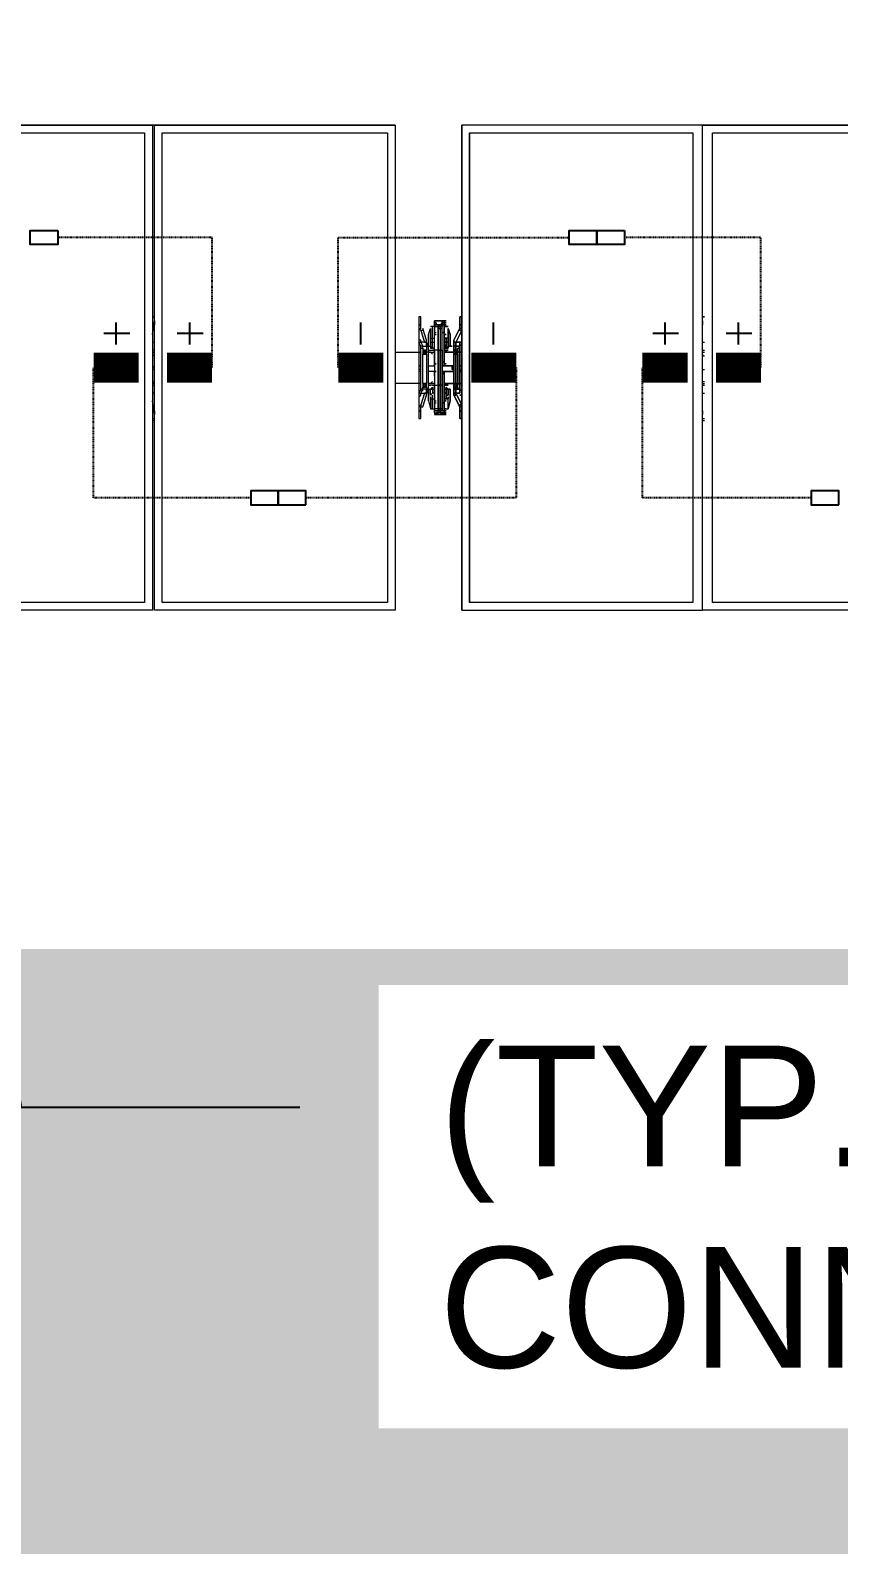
# Model space of a CAD drawing. Header units: feet. Extents: x -327 to 55127, y -297 to 4121.
# Drawn here: x 6917.7 to 7051.4, y 1212.3 to 1463 of the extents above; entities that cross this region are included whole.
import ezdxf
from ezdxf import colors
from ezdxf.entities.mleader import LeaderData, LeaderLine
from ezdxf.enums import TextEntityAlignment as Align
from ezdxf.math import Vec2, Vec3

# ---------------------------------------------------------------- set-up
doc = ezdxf.new("R2018")
doc.units = ezdxf.units.FT
doc.header["$MEASUREMENT"] = 0
doc.linetypes.add('HIDDEN', pattern=[0.375, 0.25, -0.125])
for name, color, linetype in [('E-HARN-COMP', 8, 'Continuous'), ('E-TRNK-CABL-NEG', 6, 'HIDDEN'), ('E-TRUNK-CABLE-POS', 6, 'HIDDEN'), ('G-ANNO-TEXT', 1, 'Continuous'), ('Polarity-Text', 7, 'Continuous')]:
    doc.layers.add(name, color=color, linetype=linetype)
doc.styles.add('NEI-A', font='arial.ttf')
doc.styles.get("Standard").update_dxf_attribs({"font": 'arial.ttf'})

# ---------------------------------------------------------------- blocks, each defined once
blk = doc.blocks.new('DETAIL_TITLE')
at = {"style": 'NEI-A', "flags": 8}
blk.add_attdef('#', text='', height=0.2, dxfattribs=at).set_placement((0.5922, -0.5109), align=Align.MIDDLE_CENTER)
at = {"lineweight": 30, "flags": 104}
blk.add_attdef('DETAIL_TITLE', text='', height=0.2, dxfattribs=at).set_placement((0.9099, -0.5251), align=Align.BOTTOM_LEFT)
at = {"style": 'NEI-A'}
for tag, p in [('SCALE:', (0.9386, -0.7379)), ('1"_=_', (1.5474, -0.7379))]:
    blk.add_attdef(tag, text='', height=0.1, dxfattribs=at).set_placement(p, align=Align.BOTTOM_LEFT)
blk = doc.blocks.new('A$C47dfd34d')
at = {"lineweight": 5}
for points in [[(13.6994, 0.4133), (11.8445, 0.4133)], [(13.4928, 0.4133), (13.4928, 0)], [(15.6094, 0.4133), (13.7561, 0.4133)], [(13.4861, 0.4067), (13.4861, 0.0067)], [(13.4928, 0.235), (13.4945, 0.2467), (13.4945, 0.2433)], [(13.7228, 0.2233), (13.7228, 0.225), (13.7211, 0.225), (13.7194, 0.2283), (13.7211, 0.2283), (13.7228, 0.225), (13.7261, 0.225), (13.7261, 0.2283), (13.7244, 0.2283), (13.7261, 0.2283), (13.7261, 0.23), (13.7228, 0.24), (13.7228, 0.2383), (13.7211, 0.2383), (13.7194, 0.24), (13.7211, 0.24), (13.7211, 0.2433), (13.7211, 0.25), (13.7194, 0.25), (13.7194, 0.1633), (13.7211, 0.1633), (13.7211, 0.17), (13.7211, 0.1733), (13.7194, 0.1733), (13.7211, 0.175), (13.7211, 0.1733), (13.7228, 0.1733), (13.7261, 0.1833), (13.7261, 0.185), (13.7244, 0.185), (13.7261, 0.185), (13.7261, 0.1883), (13.7228, 0.1883), (13.7211, 0.1883), (13.7211, 0.2233), (13.7228, 0.2233), (13.7228, 0.2217), (13.7228, 0.22), (13.7244, 0.22), (13.7244, 0.2183), (13.7228, 0.22)], [(13.7344, 0.2467), (13.7328, 0.2467), (13.7328, 0.245), (13.7344, 0.245), (13.7344, 0.2433), (13.7361, 0.2433), (13.7361, 0.24)], [(13.7344, 0.245), (13.7328, 0.245), (13.7328, 0.2467), (13.7328, 0.245), (13.7344, 0.245), (13.7344, 0.2433), (13.7361, 0.2433), (13.7361, 0.2417), (13.7378, 0.2417), (13.7378, 0.2433), (13.7394, 0.245), (13.7411, 0.245), (13.7411, 0.2467), (13.7428, 0.2467)], [(13.7328, 0.2433), (13.7328, 0.235), (13.7328, 0.2433), (13.7328, 0.245), (13.7328, 0.2467), (13.7394, 0.2467), (13.7394, 0.245), (13.7394, 0.2433), (13.7378, 0.2433), (13.7394, 0.2433), (13.7378, 0.2433), (13.7394, 0.2433), (13.7378, 0.2433), (13.7361, 0.2433), (13.7378, 0.2433), (13.7394, 0.2433), (13.7378, 0.2433), (13.7394, 0.2433), (13.7394, 0.245), (13.7411, 0.245), (13.7428, 0.245), (13.7411, 0.245), (13.7428, 0.245), (13.7411, 0.245), (13.7411, 0.2467), (13.7394, 0.2467)], [(13.9611, 0.235), (13.9611, 0.2467), (13.9611, 0.2433)], [(13.7194, 0.24), (13.7211, 0.24)], [(13.7211, 0.2383), (13.7244, 0.2283), (13.7211, 0.2283), (13.7211, 0.23), (13.7194, 0.23)], [(13.7211, 0.24), (13.7211, 0.24)], [(13.7278, 0.2217), (13.7328, 0.2217), (13.7311, 0.2217), (13.7328, 0.2217), (13.7311, 0.2217), (13.7328, 0.2217), (13.7328, 0.2417), (13.7361, 0.2417), (13.7361, 0.2217), (13.7361, 0.1717), (13.7378, 0.1717), (13.7378, 0.1683), (13.7394, 0.1683), (13.7411, 0.1667), (13.7411, 0.1683), (13.7411, 0.1783), (13.7411, 0.2), (13.7411, 0.2017), (13.7411, 0.2033), (13.7428, 0.2033)], [(13.7278, 0.2267), (13.7278, 0.225), (13.7278, 0.235), (13.7294, 0.24), (13.7294, 0.2317), (13.7311, 0.2317), (13.7311, 0.2417), (13.7294, 0.2417)], [(13.7278, 0.205), (13.7278, 0.2083), (13.7328, 0.2083), (13.7328, 0.2117), (13.7328, 0.21), (13.7328, 0.2117), (13.7328, 0.2367), (13.7344, 0.2367)], [(13.7278, 0.235), (13.7278, 0.225), (13.7294, 0.225), (13.7311, 0.2233), (13.7294, 0.225), (13.7311, 0.2233), (13.7311, 0.225)], [(13.7294, 0.235), (13.7294, 0.235)], [(13.7378, 0.2433), (13.7361, 0.2433), (13.7378, 0.2433), (13.7361, 0.2433), (13.7344, 0.2433), (13.7328, 0.2433), (13.7344, 0.2433), (13.7328, 0.2433), (13.7328, 0.2417), (13.7311, 0.2417)], [(13.7328, 0.245), (13.7328, 0.245)], [(13.7328, 0.245), (13.7328, 0.245)], [(13.7328, 0.2117), (13.7328, 0.235), (13.7344, 0.235)], [(13.7344, 0.2433), (13.7361, 0.2433)], [(13.7361, 0.1667), (13.7344, 0.1667), (13.7411, 0.1667), (13.7428, 0.1667), (13.7411, 0.1667), (13.7394, 0.1683), (13.7411, 0.1683), (13.7411, 0.17), (13.7428, 0.17), (13.7411, 0.17), (13.7394, 0.17), (13.7411, 0.17), (13.7411, 0.1683), (13.7394, 0.1683), (13.7378, 0.1683), (13.7378, 0.1717), (13.7394, 0.1717), (13.7394, 0.17), (13.7394, 0.1717), (13.7378, 0.1717), (13.7361, 0.1717), (13.7361, 0.2217), (13.7361, 0.24), (13.7378, 0.24), (13.7394, 0.24), (13.7378, 0.24), (13.7394, 0.24)], [(13.7361, 0.2433), (13.7378, 0.2433)], [(13.7361, 0.2433), (13.7378, 0.2433)], [(13.7394, 0.2217), (13.7394, 0.2417), (13.7378, 0.2417), (13.7378, 0.2217), (13.7361, 0.2217), (13.7361, 0.24), (13.7378, 0.24), (13.7361, 0.24), (13.7361, 0.2217), (13.7378, 0.2217), (13.7378, 0.1917), (13.7394, 0.1917), (13.7394, 0.2217), (13.7394, 0.1917), (13.7378, 0.1917), (13.7378, 0.2217), (13.7361, 0.2217), (13.7361, 0.1917), (13.7378, 0.1917), (13.7378, 0.1717), (13.7394, 0.1717), (13.7394, 0.1917), (13.7394, 0.1717), (13.7378, 0.1717), (13.7378, 0.1917), (13.7361, 0.1917), (13.7378, 0.1917), (13.7378, 0.1717), (13.7394, 0.1717), (13.7394, 0.1917)], [(13.7378, 0.2433), (13.7394, 0.2433)], [(13.7378, 0.2433), (13.7394, 0.2433)], [(13.7378, 0.2433), (13.7394, 0.2433)], [(13.7378, 0.2433), (13.7394, 0.2433)], [(13.7378, 0.2433), (13.7394, 0.2433)], [(13.7378, 0.2433), (13.7394, 0.2433)], [(13.7378, 0.2433), (13.7394, 0.2433)], [(13.7378, 0.2433), (13.7394, 0.2433)], [(13.7378, 0.2433), (13.7394, 0.2433)], [(13.7378, 0.2433), (13.7394, 0.2433)], [(13.7394, 0.2417), (13.7394, 0.2433)], [(13.7394, 0.2433), (13.7411, 0.2433)], [(13.7394, 0.2433), (13.7411, 0.2433)], [(13.7394, 0.2433), (13.7411, 0.2433)], [(13.7394, 0.2433), (13.7411, 0.2433), (13.7411, 0.235), (13.7411, 0.2433)], [(13.7394, 0.2433), (13.7411, 0.2433)], [(13.7394, 0.2433), (13.7411, 0.2433)], [(13.7394, 0.2367), (13.7411, 0.2367), (13.7411, 0.2117), (13.7394, 0.2117)], [(13.7411, 0.245), (13.7411, 0.245)], [(13.7411, 0.245), (13.7411, 0.245)], [(13.7411, 0.245), (13.7411, 0.245)], [(13.7411, 0.2433), (13.7428, 0.2433)], [(13.7411, 0.2433), (13.7428, 0.2433)], [(13.7411, 0.2433), (13.7428, 0.2433)], [(13.7411, 0.2433), (13.7428, 0.2433)], [(13.7411, 0.2433), (13.7428, 0.2433)], [(13.7444, 0.2317), (13.7444, 0.23), (13.7444, 0.2283), (13.7428, 0.2283), (13.7428, 0.2317), (13.7411, 0.2317), (13.7428, 0.2317), (13.7428, 0.2283), (13.7411, 0.2283), (13.7444, 0.2283), (13.7444, 0.23), (13.7444, 0.2317), (13.7411, 0.2317), (13.7411, 0.2417), (13.7444, 0.2417), (13.7411, 0.2417), (13.7428, 0.2417)], [(13.7411, 0.2317), (13.7428, 0.2317), (13.7428, 0.2283), (13.7444, 0.2283), (13.7444, 0.23), (13.7444, 0.2233), (13.7428, 0.2233), (13.7411, 0.2283), (13.7428, 0.2283), (13.7428, 0.2233), (13.7444, 0.2233), (13.7444, 0.23), (13.7444, 0.2317), (13.7444, 0.24), (13.7461, 0.235), (13.7461, 0.225), (13.7444, 0.225), (13.7444, 0.2267), (13.7444, 0.225), (13.7461, 0.225), (13.7461, 0.235), (13.7444, 0.24), (13.7444, 0.2317), (13.7411, 0.2317), (13.7411, 0.2417), (13.7444, 0.2417)], [(13.7461, 0.235), (13.7444, 0.24), (13.7444, 0.2317), (13.7411, 0.2317), (13.7411, 0.2417)], [(13.7411, 0.21), (13.7411, 0.2083), (13.7411, 0.2117), (13.7411, 0.235), (13.7428, 0.235)], [(13.7428, 0.24), (13.7428, 0.24)], [(13.7428, 0.24), (13.7428, 0.24)], [(13.7428, 0.24), (13.7428, 0.24)], [(13.7444, 0.235), (13.7444, 0.235)], [(13.7444, 0.235), (13.7444, 0.235)], [(13.7561, 0.2433), (13.7544, 0.2433), (13.7561, 0.2433)], [(13.7561, 0.2433), (13.7544, 0.2433), (13.7561, 0.2433)], [(13.7544, 0.24), (13.7544, 0.24)], [(13.7544, 0.24), (13.7544, 0.24)], [(13.4928, 0.2283), (13.4945, 0.2283)], [(13.4945, 0.2217), (13.4928, 0.2217)], [(13.4928, 0.22), (13.4945, 0.22)], [(13.6994, 0.22), (13.7211, 0.22)], [(13.7194, 0.23), (13.7194, 0.23)], [(13.7194, 0.2283), (13.7194, 0.2283)], [(13.7211, 0.2233), (13.7211, 0.225)], [(13.7278, 0.22), (13.7261, 0.22), (13.7244, 0.22), (13.7261, 0.22), (13.7261, 0.2217), (13.7244, 0.2217), (13.7228, 0.2217)], [(13.7244, 0.22), (13.7261, 0.22)], [(13.7244, 0.22), (13.7261, 0.22)], [(13.7244, 0.22), (13.7261, 0.22)], [(13.7244, 0.22), (13.7261, 0.22)], [(13.7244, 0.22), (13.7261, 0.22)], [(13.7244, 0.22), (13.7261, 0.22)], [(13.7278, 0.1783), (13.7278, 0.1883), (13.7278, 0.225), (13.7261, 0.225), (13.7278, 0.225), (13.7261, 0.2283), (13.7261, 0.23)], [(13.7261, 0.225), (13.7261, 0.225)], [(13.7261, 0.225), (13.7261, 0.2217)], [(13.7278, 0.225), (13.7278, 0.225)], [(13.7311, 0.2183), (13.7294, 0.22), (13.7278, 0.22), (13.7328, 0.22)], [(13.7294, 0.2317), (13.7294, 0.23), (13.7294, 0.2283), (13.7311, 0.2283), (13.7311, 0.2317), (13.7328, 0.2317)], [(13.7294, 0.23), (13.7294, 0.225), (13.7294, 0.2233), (13.7311, 0.2233), (13.7311, 0.2283), (13.7328, 0.2283)], [(13.7328, 0.2233), (13.7311, 0.2233)], [(13.7361, 0.2217), (13.7378, 0.2217)], [(13.7411, 0.2283), (13.7428, 0.2283), (13.7428, 0.2233), (13.7444, 0.2233), (13.7444, 0.23)], [(13.7428, 0.2233), (13.7411, 0.2233)], [(13.7444, 0.2217), (13.7428, 0.2217), (13.7444, 0.2217), (13.7428, 0.2217), (13.7428, 0.22), (13.7411, 0.22), (13.7494, 0.22)], [(13.7428, 0.225), (13.7428, 0.2233), (13.7444, 0.225)], [(13.7494, 0.225), (13.7494, 0.225)], [(13.7494, 0.225), (13.7494, 0.225)], [(13.7511, 0.225), (13.7511, 0.225)], [(13.7511, 0.225), (13.7511, 0.225)], [(13.9611, 0.2283), (13.9628, 0.2283)], [(13.9611, 0.2217), (13.9628, 0.2217)], [(13.9611, 0.22), (13.9628, 0.22)], [(13.4945, 0.2167), (13.4928, 0.2167), (13.4945, 0.2183)], [(13.4928, 0.2067), (13.4945, 0.2083)], [(13.7228, 0.1933), (13.7228, 0.2183)], [(13.7261, 0.2183), (13.7261, 0.1933)], [(13.7278, 0.2083), (13.7294, 0.2083)], [(13.7328, 0.21), (13.7344, 0.21)], [(13.7328, 0.21), (13.7344, 0.21)], [(13.7394, 0.2083), (13.7494, 0.2083)], [(13.7411, 0.21), (13.7411, 0.2117)], [(13.7411, 0.21), (13.7411, 0.2117)], [(13.7411, 0.21), (13.7428, 0.21)], [(13.7411, 0.21), (13.7428, 0.21)], [(13.7411, 0.21), (13.7428, 0.21)], [(13.7411, 0.21), (13.7428, 0.21)], [(13.7411, 0.21), (13.7428, 0.21)], [(13.7411, 0.21), (13.7428, 0.21)], [(13.7411, 0.21), (13.7428, 0.21)], [(13.7411, 0.21), (13.7428, 0.21)], [(13.7411, 0.2083), (13.7411, 0.21)], [(13.7411, 0.21), (13.7428, 0.21)], [(13.7411, 0.21), (13.7428, 0.21)], [(13.7411, 0.21), (13.7428, 0.21)], [(13.9611, 0.2183), (13.9611, 0.2167), (13.9628, 0.2167)], [(13.9611, 0.2067), (13.9611, 0.2083)], [(13.4945, 0.205), (13.4928, 0.205)], [(13.4928, 0.195), (13.4945, 0.195)], [(13.7211, 0.205), (13.7194, 0.205)], [(13.7211, 0.2033), (13.7194, 0.2033)], [(13.7328, 0.2017), (13.7328, 0.2), (13.7328, 0.2033), (13.7278, 0.2033)], [(13.7294, 0.1933), (13.7311, 0.195)], [(13.7344, 0.2033), (13.7328, 0.2033), (13.7344, 0.2033), (13.7328, 0.2033), (13.7344, 0.2033), (13.7328, 0.2033), (13.7344, 0.2033), (13.7328, 0.2033), (13.7328, 0.1767), (13.7344, 0.1767)], [(13.7328, 0.2033), (13.7328, 0.2), (13.7328, 0.1783), (13.7344, 0.1783)], [(13.7494, 0.2033), (13.7394, 0.2033)], [(13.7394, 0.2017), (13.7411, 0.2017), (13.7411, 0.1767), (13.7394, 0.1767)], [(13.7411, 0.2033), (13.7411, 0.2)], [(13.7411, 0.2033), (13.7411, 0.2)], [(13.7411, 0.2033), (13.7411, 0.2)], [(13.7411, 0.2033), (13.7411, 0.2)], [(13.7411, 0.2033), (13.7428, 0.2033)], [(13.7411, 0.2033), (13.7428, 0.2033)], [(13.7411, 0.2033), (13.7411, 0.2)], [(13.7411, 0.2033), (13.7411, 0.2)], [(13.7411, 0.2033), (13.7428, 0.2033)], [(13.7411, 0.2033), (13.7428, 0.2033)], [(13.7411, 0.2033), (13.7428, 0.2033)], [(13.7411, 0.2033), (13.7428, 0.2033)], [(13.7411, 0.2033), (13.7428, 0.2033)], [(13.7411, 0.2033), (13.7428, 0.2033)], [(13.9611, 0.205), (13.9628, 0.205)], [(13.9611, 0.195), (13.9628, 0.195)], [(13.4945, 0.1933), (13.4928, 0.1933)], [(13.4928, 0.1917), (13.4945, 0.1917)], [(13.4945, 0.185), (13.4928, 0.185)], [(13.7211, 0.1933), (13.6994, 0.1933)], [(13.7194, 0.1817), (13.7211, 0.1833), (13.7211, 0.185), (13.7244, 0.185), (13.7211, 0.175)], [(13.7194, 0.1833), (13.7194, 0.1833)], [(13.7194, 0.1817), (13.7194, 0.1817)], [(13.7211, 0.1867), (13.7211, 0.1883)], [(13.7228, 0.1867), (13.7228, 0.1883), (13.7228, 0.19)], [(13.7244, 0.1917), (13.7261, 0.1917)], [(13.7244, 0.1917), (13.7261, 0.1917)], [(13.7244, 0.1917), (13.7261, 0.1917)], [(13.7244, 0.1917), (13.7261, 0.1917)], [(13.7244, 0.1917), (13.7261, 0.1917)], [(13.7278, 0.185), (13.7261, 0.185), (13.7278, 0.1883), (13.7261, 0.1883), (13.7278, 0.1883), (13.7294, 0.1883), (13.7311, 0.19), (13.7311, 0.1883), (13.7328, 0.1883)], [(13.7261, 0.19), (13.7261, 0.1883)], [(13.7261, 0.1883), (13.7261, 0.1883)], [(13.7261, 0.1833), (13.7261, 0.185)], [(13.7328, 0.1933), (13.7278, 0.1933)], [(13.7394, 0.1667), (13.7411, 0.1667), (13.7394, 0.1683), (13.7411, 0.1683), (13.7411, 0.1783), (13.7411, 0.1683), (13.7411, 0.1667), (13.7394, 0.1683), (13.7378, 0.1683), (13.7361, 0.1683), (13.7361, 0.1717), (13.7328, 0.1717), (13.7328, 0.1917), (13.7311, 0.1917), (13.7328, 0.1917), (13.7311, 0.1917), (13.7328, 0.1917), (13.7278, 0.1917), (13.7294, 0.1917)], [(13.7278, 0.1883), (13.7278, 0.1883)], [(13.7278, 0.1867), (13.7278, 0.1883), (13.7278, 0.1783), (13.7294, 0.1717)], [(13.7294, 0.1817), (13.7294, 0.18), (13.7311, 0.18), (13.7311, 0.1833)], [(13.7328, 0.185), (13.7311, 0.185)], [(13.7378, 0.1717), (13.7361, 0.1717), (13.7361, 0.1917), (13.7361, 0.1717), (13.7361, 0.17), (13.7344, 0.17), (13.7361, 0.17)], [(13.7494, 0.1933), (13.7411, 0.1933)], [(13.7411, 0.1917), (13.7428, 0.1917), (13.7411, 0.1917)], [(13.7411, 0.1917), (13.7428, 0.1917), (13.7411, 0.1917)], [(13.7411, 0.1917), (13.7428, 0.1917), (13.7411, 0.1917), (13.7428, 0.1917), (13.7444, 0.1917), (13.7428, 0.1917), (13.7444, 0.1917)], [(13.7444, 0.1883), (13.7428, 0.19), (13.7444, 0.1883), (13.7428, 0.19), (13.7428, 0.1883), (13.7411, 0.1883)], [(13.7428, 0.185), (13.7428, 0.1833), (13.7444, 0.1833), (13.7428, 0.1833), (13.7428, 0.185), (13.7428, 0.1883), (13.7444, 0.1883), (13.7444, 0.1867), (13.7444, 0.1833), (13.7428, 0.1833), (13.7428, 0.185), (13.7428, 0.1883), (13.7444, 0.1883), (13.7444, 0.1867), (13.7444, 0.1833), (13.7444, 0.1867), (13.7444, 0.1883), (13.7428, 0.1883), (13.7428, 0.185), (13.7411, 0.185), (13.7428, 0.185), (13.7411, 0.185)], [(13.7428, 0.1833), (13.7428, 0.18), (13.7411, 0.18), (13.7444, 0.18), (13.7444, 0.1817)], [(13.7494, 0.1883), (13.7494, 0.1883)], [(13.7494, 0.1883), (13.7494, 0.1883)], [(13.7511, 0.1917), (13.7528, 0.1917)], [(13.7511, 0.1917), (13.7528, 0.1917)], [(13.7511, 0.1917), (13.7528, 0.1917)], [(13.7511, 0.1917), (13.7528, 0.1917)], [(13.7511, 0.1917), (13.7528, 0.1917)], [(13.7511, 0.1917), (13.7528, 0.1917)], [(13.7511, 0.1883), (13.7511, 0.1883)], [(13.7511, 0.1883), (13.7511, 0.1883)], [(13.7528, 0.1933), (13.7544, 0.1933)], [(13.9611, 0.1933), (13.9628, 0.1933)], [(13.9611, 0.1917), (13.9628, 0.1917)], [(13.9611, 0.185), (13.9628, 0.185)], [(13.4945, 0.17), (13.4945, 0.1667), (13.4928, 0.1783)], [(13.7211, 0.1733), (13.7194, 0.1733), (13.7194, 0.1717)], [(13.7211, 0.17), (13.7194, 0.17), (13.7211, 0.17)], [(13.7211, 0.1733), (13.7211, 0.1733)], [(13.7294, 0.18), (13.7294, 0.1717), (13.7311, 0.1717), (13.7311, 0.18), (13.7328, 0.18)], [(13.7294, 0.1783), (13.7294, 0.1783)], [(13.7311, 0.1717), (13.7328, 0.1717), (13.7328, 0.1683), (13.7328, 0.1783), (13.7328, 0.1683), (13.7328, 0.1667), (13.7344, 0.1683), (13.7328, 0.1667), (13.7344, 0.1667), (13.7328, 0.1667), (13.7344, 0.1667)], [(13.7344, 0.17), (13.7328, 0.17), (13.7328, 0.1683), (13.7344, 0.1683), (13.7361, 0.1683), (13.7344, 0.1683), (13.7361, 0.1683)], [(13.7328, 0.1683), (13.7328, 0.1683)], [(13.7378, 0.17), (13.7361, 0.17), (13.7361, 0.1717), (13.7361, 0.17), (13.7378, 0.17), (13.7361, 0.17), (13.7378, 0.17), (13.7394, 0.17), (13.7411, 0.17), (13.7394, 0.17), (13.7378, 0.17), (13.7361, 0.17), (13.7378, 0.17), (13.7394, 0.17), (13.7378, 0.17), (13.7394, 0.17), (13.7378, 0.17), (13.7361, 0.17), (13.7378, 0.17), (13.7394, 0.17), (13.7378, 0.17), (13.7361, 0.17), (13.7378, 0.17), (13.7394, 0.17), (13.7394, 0.1717), (13.7378, 0.1717), (13.7378, 0.1683), (13.7394, 0.1683), (13.7411, 0.1667), (13.7411, 0.1683), (13.7411, 0.17), (13.7394, 0.17), (13.7411, 0.17), (13.7428, 0.17), (13.7411, 0.17), (13.7411, 0.1683), (13.7428, 0.1683)], [(13.7378, 0.1683), (13.7394, 0.1683)], [(13.7378, 0.1683), (13.7394, 0.1683)], [(13.7394, 0.1683), (13.7378, 0.1683)], [(13.7378, 0.1683), (13.7394, 0.1683)], [(13.7378, 0.1683), (13.7394, 0.1683)], [(13.7394, 0.1683), (13.7378, 0.1683)], [(13.7428, 0.1667), (13.7411, 0.1667), (13.7394, 0.1683), (13.7411, 0.1683), (13.7411, 0.1783), (13.7428, 0.1783)], [(13.7394, 0.1683), (13.7411, 0.1683)], [(13.7394, 0.1683), (13.7411, 0.1683)], [(13.7411, 0.18), (13.7411, 0.1717), (13.7444, 0.1717), (13.7444, 0.18)], [(13.7411, 0.1683), (13.7411, 0.1783)], [(13.7411, 0.1783), (13.7411, 0.1683)], [(13.7411, 0.1717), (13.7428, 0.1717)], [(13.7428, 0.1717), (13.7428, 0.1717)], [(13.7428, 0.1717), (13.7428, 0.1717)], [(13.7428, 0.1717), (13.7428, 0.1717)], [(13.7444, 0.1783), (13.7444, 0.1783)], [(13.7444, 0.1783), (13.7444, 0.1783)], [(13.7461, 0.1783), (13.7444, 0.1717)], [(13.7544, 0.1733), (13.7544, 0.1733)], [(13.7544, 0.1733), (13.7544, 0.1733)], [(13.7544, 0.17), (13.7544, 0.17)], [(13.7561, 0.17), (13.7544, 0.17), (13.7561, 0.17)], [(13.7544, 0.17), (13.7544, 0.17)], [(13.7561, 0.17), (13.7544, 0.17), (13.7561, 0.17)], [(13.9611, 0.17), (13.9611, 0.1667), (13.9611, 0.1783)], [(13.4928, 0.1633), (13.4945, 0.1633)], [(13.4928, 0.1617), (13.4945, 0.1617)], [(13.4945, 0.1667), (13.4945, 0.1667)], [(13.7328, 0.1667), (13.7328, 0.1667)], [(13.7411, 0.1667), (13.7411, 0.1667)], [(13.7411, 0.1667), (13.7411, 0.1667)], [(13.7411, 0.1667), (13.7411, 0.1667)], [(13.9611, 0.1667), (13.9611, 0.1667)], [(13.9611, 0.1633), (13.9628, 0.1633)], [(13.9611, 0.1617), (13.9628, 0.1617)]]:
    blk.add_lwpolyline(points, dxfattribs=at)
for points in [[(13.2878, 0), (13.2878, 0.4133), (13.4928, 0.4133), (13.4928, 0)], [(13.4945, 0), (13.4945, 0.4133), (13.6994, 0.4133), (13.6994, 0)], [(13.7561, 0.4133), (13.7561, 0), (13.9611, 0), (13.9611, 0.4133)], [(13.7561, 0), (13.7561, 0.4133)], [(14.1661, 0.4133), (14.1661, 0), (13.9611, 0), (13.9611, 0.4133)], [(13.2945, 0.0067), (13.2945, 0.4067), (13.4861, 0.4067), (13.4861, 0.0067)], [(13.5011, 0.0067), (13.5011, 0.4067), (13.6928, 0.4067), (13.6928, 0.0067)], [(13.9528, 0.4067), (13.9528, 0.0067), (13.7628, 0.0067), (13.7628, 0.4067)], [(13.7628, 0.0067), (13.7628, 0.4067)], [(13.9694, 0.4067), (14.1594, 0.4067), (14.1594, 0.0067), (13.9694, 0.0067)], [(13.4945, 0.25), (13.4928, 0.25)], [(13.7428, 0.2433), (13.7411, 0.2433), (13.7428, 0.2433), (13.7411, 0.2433), (13.7411, 0.235), (13.7411, 0.2433), (13.7411, 0.245), (13.7411, 0.2467), (13.7411, 0.245), (13.7394, 0.245), (13.7394, 0.2467), (13.7328, 0.2467), (13.7394, 0.2467), (13.7411, 0.2467), (13.7394, 0.2467), (13.7394, 0.245), (13.7394, 0.2433), (13.7394, 0.2417), (13.7394, 0.2433), (13.7411, 0.2433), (13.7394, 0.2433), (13.7411, 0.2433), (13.7411, 0.235), (13.7411, 0.2433), (13.7411, 0.245), (13.7394, 0.245), (13.7411, 0.245), (13.7394, 0.245), (13.7411, 0.245), (13.7411, 0.2433)], [(13.7378, 0.2417), (13.7361, 0.2417), (13.7378, 0.2417), (13.7378, 0.2433), (13.7394, 0.245), (13.7411, 0.245), (13.7411, 0.2467), (13.7428, 0.2467), (13.7411, 0.2467), (13.7411, 0.245), (13.7394, 0.245), (13.7378, 0.2433)], [(13.7511, 0.2283), (13.7494, 0.2283), (13.7494, 0.23), (13.7544, 0.24), (13.7544, 0.2433), (13.7544, 0.25), (13.7561, 0.25), (13.7544, 0.25), (13.7544, 0.2433), (13.7544, 0.24), (13.7544, 0.2383), (13.7561, 0.2383), (13.7511, 0.2283), (13.7511, 0.225), (13.7544, 0.225), (13.7544, 0.2233), (13.7544, 0.1883), (13.7528, 0.1883), (13.7528, 0.19), (13.7528, 0.1917), (13.7511, 0.1917), (13.7511, 0.19), (13.7528, 0.19), (13.7528, 0.1883), (13.7544, 0.1883), (13.7544, 0.2233), (13.7528, 0.2233), (13.7528, 0.2217), (13.7528, 0.2233), (13.7544, 0.2233), (13.7544, 0.225), (13.7511, 0.225), (13.7511, 0.2283), (13.7494, 0.2283), (13.7494, 0.225), (13.7511, 0.225), (13.7494, 0.225), (13.7494, 0.1883), (13.7511, 0.1883), (13.7494, 0.1883), (13.7494, 0.185), (13.7494, 0.1833), (13.7494, 0.185), (13.7511, 0.185), (13.7511, 0.1883), (13.7544, 0.1883), (13.7511, 0.1883), (13.7511, 0.185), (13.7511, 0.1833), (13.7494, 0.1833), (13.7544, 0.1733), (13.7544, 0.175), (13.7561, 0.175), (13.7511, 0.185), (13.7494, 0.185), (13.7494, 0.1883), (13.7511, 0.1883), (13.7494, 0.1883), (13.7494, 0.225), (13.7511, 0.225), (13.7511, 0.2217), (13.7528, 0.2217), (13.7511, 0.2217), (13.7511, 0.22), (13.7528, 0.22), (13.7511, 0.22), (13.7528, 0.22), (13.7511, 0.22), (13.7528, 0.22), (13.7511, 0.22), (13.7528, 0.22), (13.7511, 0.22), (13.7528, 0.22), (13.7511, 0.2183), (13.7511, 0.22), (13.7511, 0.2217), (13.7511, 0.225), (13.7494, 0.225), (13.7494, 0.2283), (13.7494, 0.23), (13.7494, 0.2283)], [(13.9628, 0.25), (13.9611, 0.25)], [(13.7194, 0.2433), (13.7211, 0.2433)], [(13.7361, 0.2433), (13.7344, 0.2433)], [(13.7361, 0.2433), (13.7361, 0.24), (13.7361, 0.2433), (13.7378, 0.2433)], [(13.7378, 0.2417), (13.7378, 0.2217), (13.7394, 0.2217), (13.7394, 0.2417)], [(13.7378, 0.2417), (13.7378, 0.2217), (13.7394, 0.2217), (13.7394, 0.2417)], [(13.7394, 0.2117), (13.7411, 0.2117), (13.7411, 0.2367), (13.7394, 0.2367), (13.7411, 0.2367), (13.7411, 0.2117)], [(13.7411, 0.2117), (13.7411, 0.2083), (13.7411, 0.21), (13.7428, 0.21), (13.7411, 0.21), (13.7411, 0.2083), (13.7411, 0.2117), (13.7411, 0.21), (13.7411, 0.2117), (13.7411, 0.235), (13.7428, 0.235), (13.7411, 0.235), (13.7411, 0.2117), (13.7411, 0.21)], [(13.7461, 0.225), (13.7461, 0.235), (13.7461, 0.225), (13.7478, 0.225)], [(13.7561, 0.2267), (13.7544, 0.225), (13.7544, 0.2283), (13.7511, 0.2283), (13.7494, 0.2283), (13.7494, 0.23), (13.7544, 0.24), (13.7544, 0.2383), (13.7561, 0.2383), (13.7511, 0.2283), (13.7544, 0.2283), (13.7544, 0.225)], [(13.7561, 0.24), (13.7544, 0.24)], [(13.7244, 0.2217), (13.7228, 0.22), (13.7244, 0.2183), (13.7261, 0.22)], [(13.7244, 0.2217), (13.7228, 0.2217), (13.7228, 0.22), (13.7228, 0.2183), (13.7244, 0.2183), (13.7261, 0.2183), (13.7261, 0.22), (13.7261, 0.2217)], [(13.7261, 0.22), (13.7244, 0.22)], [(13.7361, 0.1917), (13.7361, 0.2217), (13.7328, 0.2217), (13.7328, 0.1917)], [(13.7378, 0.2217), (13.7378, 0.1917), (13.7394, 0.1917), (13.7394, 0.2217)], [(13.7411, 0.2233), (13.7428, 0.2233), (13.7444, 0.225), (13.7428, 0.2233), (13.7444, 0.225), (13.7428, 0.2233)], [(13.7444, 0.2217), (13.7428, 0.2217), (13.7411, 0.2217), (13.7428, 0.2217), (13.7428, 0.22), (13.7411, 0.22), (13.7494, 0.22), (13.7411, 0.22), (13.7428, 0.22), (13.7428, 0.2217), (13.7411, 0.2217), (13.7428, 0.2217)], [(13.7428, 0.2217), (13.7411, 0.2217)], [(13.7444, 0.225), (13.7428, 0.2233), (13.7428, 0.225), (13.7428, 0.2233), (13.7444, 0.225), (13.7428, 0.2233)], [(13.7511, 0.2217), (13.7494, 0.22), (13.7511, 0.2183), (13.7528, 0.22)], [(13.7511, 0.2183), (13.7528, 0.2183), (13.7528, 0.22), (13.7528, 0.2217), (13.7511, 0.2217), (13.7494, 0.2217), (13.7494, 0.22), (13.7494, 0.2183)], [(13.7511, 0.2217), (13.7494, 0.22), (13.7511, 0.2183), (13.7528, 0.22)], [(13.7511, 0.2183), (13.7528, 0.2183), (13.7528, 0.22), (13.7528, 0.2217), (13.7511, 0.2217), (13.7494, 0.2217), (13.7494, 0.22), (13.7494, 0.2183)], [(13.7511, 0.22), (13.7511, 0.2183), (13.7528, 0.22), (13.7528, 0.2217), (13.7528, 0.22), (13.7511, 0.22), (13.7528, 0.22), (13.7511, 0.22), (13.7528, 0.22), (13.7511, 0.22), (13.7528, 0.22), (13.7511, 0.22), (13.7528, 0.22)], [(13.7544, 0.22), (13.7528, 0.22), (13.7544, 0.22), (13.7561, 0.22)], [(13.7561, 0.2283), (13.7561, 0.23), (13.7561, 0.2283), (13.7544, 0.2283)], [(13.7561, 0.2233), (13.7561, 0.225)], [(13.7211, 0.2083), (13.7194, 0.2083)], [(13.7344, 0.21), (13.7328, 0.21), (13.7328, 0.2083), (13.7328, 0.21)], [(13.7494, 0.2083), (13.7394, 0.2083), (13.7494, 0.2083), (13.7478, 0.2083), (13.7478, 0.205), (13.7494, 0.205), (13.7478, 0.205), (13.7478, 0.2083)], [(13.7428, 0.21), (13.7411, 0.21), (13.7411, 0.2083), (13.7411, 0.21), (13.7428, 0.21), (13.7411, 0.21)], [(13.7511, 0.1933), (13.7528, 0.1933), (13.7528, 0.2183), (13.7528, 0.1933), (13.7511, 0.1933), (13.7511, 0.1917), (13.7511, 0.19), (13.7528, 0.19), (13.7528, 0.1917), (13.7511, 0.1917), (13.7528, 0.1917), (13.7511, 0.1917), (13.7528, 0.1917), (13.7511, 0.1917), (13.7528, 0.1917), (13.7511, 0.1917), (13.7528, 0.1917), (13.7511, 0.1917), (13.7511, 0.1933), (13.7511, 0.2183)], [(13.7561, 0.2083), (13.7544, 0.2083)], [(13.7561, 0.2083), (13.7544, 0.2083)], [(13.7394, 0.2033), (13.7494, 0.2033)], [(13.7394, 0.2017), (13.7411, 0.2017), (13.7411, 0.1767), (13.7394, 0.1767), (13.7411, 0.1767), (13.7411, 0.2017)], [(13.7428, 0.2033), (13.7411, 0.2033), (13.7428, 0.2033), (13.7411, 0.2033), (13.7428, 0.2033), (13.7411, 0.2033), (13.7428, 0.2033), (13.7411, 0.2033), (13.7411, 0.2017), (13.7411, 0.2), (13.7411, 0.1783), (13.7428, 0.1783), (13.7411, 0.1783), (13.7411, 0.2), (13.7411, 0.2017), (13.7411, 0.2033)], [(13.7428, 0.2033), (13.7411, 0.2033)], [(13.7428, 0.2033), (13.7411, 0.2033)], [(13.7544, 0.205), (13.7561, 0.205)], [(13.7544, 0.2033), (13.7561, 0.2033)], [(13.7194, 0.185), (13.7211, 0.185), (13.7228, 0.1883), (13.7211, 0.1883)], [(13.7244, 0.19), (13.7261, 0.1917), (13.7261, 0.1933), (13.7244, 0.1933), (13.7228, 0.1933), (13.7228, 0.1917), (13.7228, 0.19)], [(13.7244, 0.1933), (13.7228, 0.1917), (13.7244, 0.19), (13.7261, 0.1917)], [(13.7244, 0.1933), (13.7228, 0.1933), (13.7228, 0.1917), (13.7228, 0.19), (13.7244, 0.19), (13.7261, 0.19), (13.7261, 0.1917), (13.7261, 0.1933)], [(13.7261, 0.1917), (13.7244, 0.1917)], [(13.7261, 0.1917), (13.7244, 0.1917)], [(13.7294, 0.1883), (13.7311, 0.19)], [(13.7294, 0.1833), (13.7294, 0.1883), (13.7311, 0.1883), (13.7311, 0.185)], [(13.7411, 0.1933), (13.7494, 0.1933)], [(13.7444, 0.1917), (13.7428, 0.1917), (13.7411, 0.1917), (13.7428, 0.1917)], [(13.7428, 0.19), (13.7444, 0.1883), (13.7428, 0.19), (13.7444, 0.1883), (13.7428, 0.19), (13.7444, 0.1883), (13.7428, 0.19), (13.7428, 0.1883), (13.7411, 0.1883), (13.7428, 0.1883)], [(13.7428, 0.18), (13.7428, 0.1833), (13.7428, 0.18), (13.7411, 0.18)], [(13.7444, 0.1867), (13.7444, 0.1883), (13.7461, 0.1883), (13.7461, 0.1783), (13.7461, 0.1883), (13.7461, 0.1783), (13.7444, 0.1717), (13.7461, 0.1783), (13.7461, 0.1883), (13.7444, 0.1883)], [(13.7444, 0.18), (13.7444, 0.1817)], [(13.7511, 0.1933), (13.7494, 0.1917), (13.7511, 0.19), (13.7528, 0.1917)], [(13.7511, 0.19), (13.7528, 0.19), (13.7528, 0.1917), (13.7528, 0.1933), (13.7511, 0.1933), (13.7494, 0.1933), (13.7494, 0.1917), (13.7494, 0.19)], [(13.7511, 0.1933), (13.7494, 0.1917), (13.7511, 0.19), (13.7528, 0.1917)], [(13.7511, 0.19), (13.7528, 0.19), (13.7528, 0.1917), (13.7528, 0.1933), (13.7511, 0.1933), (13.7494, 0.1933), (13.7494, 0.1917), (13.7494, 0.19)], [(13.7561, 0.1867), (13.7544, 0.1883), (13.7544, 0.185), (13.7511, 0.185), (13.7561, 0.175), (13.7544, 0.175), (13.7544, 0.1733), (13.7494, 0.1833), (13.7511, 0.1833), (13.7511, 0.185), (13.7544, 0.185), (13.7544, 0.1883), (13.7561, 0.1867), (13.7561, 0.1883)], [(13.7528, 0.1917), (13.7511, 0.1917)], [(13.7511, 0.19), (13.7511, 0.1883)], [(13.7528, 0.1933), (13.7528, 0.1917)], [(13.7544, 0.1933), (13.7561, 0.1933)], [(13.7544, 0.1867), (13.7544, 0.1883)], [(13.7544, 0.1833), (13.7561, 0.1833), (13.7561, 0.185), (13.7561, 0.1833)], [(13.7361, 0.1683), (13.7344, 0.1683)], [(13.7378, 0.1683), (13.7394, 0.1683)], [(13.7444, 0.1717), (13.7444, 0.18), (13.7411, 0.18), (13.7411, 0.1717)], [(13.7444, 0.1717), (13.7444, 0.18), (13.7411, 0.18), (13.7411, 0.1717)], [(13.7428, 0.1717), (13.7411, 0.1717)], [(13.7428, 0.1683), (13.7411, 0.1683), (13.7411, 0.17), (13.7428, 0.17), (13.7411, 0.17), (13.7411, 0.1683)], [(13.7561, 0.1733), (13.7544, 0.1733), (13.7544, 0.1717), (13.7544, 0.17), (13.7544, 0.1633), (13.7561, 0.1633), (13.7544, 0.1633), (13.7544, 0.17), (13.7544, 0.1717), (13.7544, 0.1733)], [(13.7344, 0.1667), (13.7394, 0.1667), (13.7411, 0.1667), (13.7394, 0.1667), (13.7411, 0.1667)]]:
    blk.add_lwpolyline(points, close=True, dxfattribs=at)

msp = doc.modelspace()

# ---------------------------------------------------------------- linework, layer by layer
at = {"layer": 'E-HARN-COMP'}
for points in [[(6922.23, 1429.87), (6922.23, 1427.54), (6917.66, 1427.54), (6917.66, 1429.87)], [(7011.39, 1429.87), (7011.39, 1427.54), (7006.82, 1427.54), (7006.82, 1429.87)], [(7015.95, 1429.87), (7015.95, 1427.54), (7011.39, 1427.54), (7011.39, 1429.87)], [(6958.69, 1384.47), (6958.69, 1386.8), (6954.13, 1386.8), (6954.13, 1384.47)], [(6963.25, 1384.47), (6963.25, 1386.8), (6958.69, 1386.8), (6958.69, 1384.47)], [(7051.39, 1384.47), (7051.39, 1386.8), (7046.83, 1386.8), (7046.83, 1384.47)]]:
    msp.add_lwpolyline(points, close=True, dxfattribs=at)
at = {"layer": 'E-HARN-COMP', "const_width": 5}
for points in [[(6928.14, 1407.17), (6935.6, 1407.17)], [(6947.74, 1407.17), (6940.28, 1407.17)], [(6968.61, 1407.17), (6976.07, 1407.17)], [(6998.06, 1407.17), (6990.6, 1407.17)], [(7018.93, 1407.17), (7026.39, 1407.17)], [(7038.53, 1407.17), (7031.08, 1407.17)]]:
    msp.add_lwpolyline(points, dxfattribs=at)
at = {"layer": 'E-TRNK-CABL-NEG', "ltscale": 0.1}
for points in [[(6968.61, 1407.17), (6968.61, 1428.7), (7006.82, 1428.7)], [(6998.06, 1407.17), (6998.06, 1385.63), (6963.25, 1385.63)]]:
    msp.add_lwpolyline(points, dxfattribs=at)
at = {"layer": 'E-TRUNK-CABLE-POS', "ltscale": 0.1}
for points in [[(6947.74, 1407.17), (6947.74, 1428.7), (6922.08, 1428.7)], [(7038.53, 1407.17), (7038.53, 1428.7), (7015.8, 1428.7)], [(6954.28, 1385.63), (6928.14, 1385.63), (6928.14, 1407.17)], [(7046.98, 1385.63), (7018.93, 1385.63), (7018.93, 1407.17)]]:
    msp.add_lwpolyline(points, dxfattribs=at)
at = {"layer": 'Polarity-Text'}
for p, q in [((6931.83, 1414.63), (6931.83, 1411.01)), ((6943.97, 1414.63), (6943.97, 1411.01)), ((6972.26, 1414.63), (6972.26, 1411.01)), ((6994.25, 1414.63), (6994.25, 1411.01)), ((7022.62, 1414.63), (7022.62, 1411.01)), ((7034.77, 1414.63), (7034.77, 1411.01)), ((6934.11, 1412.82), (6929.83, 1412.82)), ((6946.25, 1412.82), (6941.98, 1412.82)), ((7024.9, 1412.82), (7020.62, 1412.82)), ((7037.04, 1412.82), (7032.77, 1412.82))]:
    msp.add_line(p, q, dxfattribs=at)

# ---------------------------------------------------------------- block references
at = {"xscale": 194.318304, "yscale": 194.318304, "zscale": 194.318304}
msp.add_blockref('A$C47dfd34d', (4315.98, 1367.01), dxfattribs=at)
at = {"layer": 'G-ANNO-TEXT'}
ref = msp.add_blockref('DETAIL_TITLE', (57.64, 2212.85), dxfattribs=dict(at, xscale=128.9267043143703, yscale=128.9267043143703, zscale=128.9267043143703))
lines = msp.add_mtext('{\\LDC BLOCK TYPE-2 (2) STRINGS (52) MODULES [580W-SOUTH MOTOR GAP] }', dxfattribs={"layer": '0', "insert": (174.95, 2183.83), "char_height": 1139.5591, "attachment_point": 1})
ref.add_attrib('DETAIL_TITLE', '', (174.95, 2183.83)).embed_mtext(lines)
ref = msp.add_blockref('DETAIL_TITLE', (4410.51, 2169.5), dxfattribs=dict(at, xscale=128.9267043143703, yscale=128.9267043143703, zscale=128.9267043143703))
lines = msp.add_mtext('{\\LDC BLOCK TYPE-5 (2) STRINGS (54) MODULES [400W-SOUTH MOTOR GAP] }', dxfattribs={"layer": '0', "insert": (4527.82, 2140.47), "char_height": 930.6003, "attachment_point": 1})
ref.add_attrib('DETAIL_TITLE', '', (4527.82, 2140.47)).embed_mtext(lines)

# ---------------------------------------------------------------- next in the draw order: leaders
ml = msp.add_multileader_mtext('Standard', dxfattribs=at)
ml.set_content('(TYP.) BLA HARNESS\\PCONNECTORS', color=256, style='NEI-A')
ml.set_leader_properties()
ml.build(insert=Vec2(0, 0))
ml.multileader.update_dxf_attribs({"dogleg_length": 0.36, "arrow_head_size": 22.51})
ctx = ml.context
ctx.base_point, ctx.char_height, ctx.arrow_head_size, ctx.landing_gap_size, ctx.plane_origin = Vec3(6962.25, 1284.78, -22.9), 20, 22.51, 23.05, Vec3(13340.75, -4665.84, -22.9)
notes = []
notes.append((ctx, [(0, (1, 1, 0), (6916.15, 1284.78, -22.9), (1, 0), 46.1, [(0, [(6867.24, 1347.07, -22.9), (6907.05, 1335.41, -22.9)], 0, [])])]))
ctx.mtext.insert, ctx.mtext.width, ctx.mtext.flow_direction = Vec3(6985.3, 1294.95, -22.9), 295.1, 5
ctx.mtext.has_bg_fill, ctx.mtext.bg_color, ctx.mtext.bg_scale_factor, ctx.mtext.bg_transparency, ctx.mtext.use_window_bg_color = 1, -1073741824, 1.5, 0, 1
for ctx, leaders in notes:
    for number, flags, end, landing, length, lines in leaders:
        leader = LeaderData()
        leader.index, (leader.has_last_leader_line, leader.has_dogleg_vector, leader.attachment_direction) = number, flags
        leader.last_leader_point, leader.dogleg_vector, leader.dogleg_length = Vec3(end), Vec3(landing), length
        for number, points, colour, breaks in lines:
            line = LeaderLine()
            line.index, line.vertices, line.color, line.breaks = number, Vec3.list(points), colors.encode_raw_color(colour), breaks
            leader.lines.append(line)
        ctx.leaders.append(leader)

# ---------------------------------------------------------------- next in the draw order: leaders
ml = msp.add_multileader_mtext('Standard', dxfattribs=at)
ml.set_content('(+) SHORT BLA HARNESS', color=256, style='NEI-A')
ml.set_leader_properties()
ml.build(insert=Vec2(0, 0))
ml.multileader.update_dxf_attribs({"dogleg_length": 0.36, "arrow_head_size": 22.51})
ctx = ml.context
ctx.base_point, ctx.char_height, ctx.arrow_head_size, ctx.landing_gap_size, ctx.plane_origin = Vec3(6587.32, 1111.83, -22.9), 20, 22.51, 23.05, Vec3(13819.64, -4149.18, -22.9)
notes = []
notes.append((ctx, [(0, (1, 1, 0), (6541.22, 1111.83, -22.9), (1, 0), 46.1, [(1, [(6266.34, 1357.83, -22.9)], 0, [])])]))
ctx.mtext.insert, ctx.mtext.width, ctx.mtext.flow_direction = Vec3(6610.37, 1124.77, -22.9), 345.503, 5
ctx.mtext.has_bg_fill, ctx.mtext.bg_color, ctx.mtext.bg_scale_factor, ctx.mtext.bg_transparency, ctx.mtext.use_window_bg_color = 1, -1073741824, 1.5, 0, 1
for ctx, leaders in notes:
    for number, flags, end, landing, length, lines in leaders:
        leader = LeaderData()
        leader.index, (leader.has_last_leader_line, leader.has_dogleg_vector, leader.attachment_direction) = number, flags
        leader.last_leader_point, leader.dogleg_vector, leader.dogleg_length = Vec3(end), Vec3(landing), length
        for number, points, colour, breaks in lines:
            line = LeaderLine()
            line.index, line.vertices, line.color, line.breaks = number, Vec3.list(points), colors.encode_raw_color(colour), breaks
            leader.lines.append(line)
        ctx.leaders.append(leader)

# ---------------------------------------------------------------- next in the draw order: leaders
ml = msp.add_multileader_mtext('Standard', dxfattribs=at)
ml.set_content('MOTOR GAP STRING JUMPER', color=256, style='NEI-A')
ml.set_leader_properties()
ml.build(insert=Vec2(0, 0))
ml.multileader.update_dxf_attribs({"dogleg_length": 0.36, "arrow_head_size": 22.51})
ctx = ml.context
ctx.base_point, ctx.char_height, ctx.arrow_head_size, ctx.landing_gap_size, ctx.plane_origin = Vec3(6590.41, 1177.82, -22.9), 20, 22.51, 23.05, Vec3(13884.5, -4177.89, -22.9)
notes = []
notes.append((ctx, [(0, (1, 1, 0), (6544.31, 1177.82, -22.9), (1, 0), 46.1, [(0, [(6250.86, 1385.59, -22.9)], 0, [])])]))
ctx.mtext.insert, ctx.mtext.rotation, ctx.mtext.width, ctx.mtext.flow_direction = Vec3(6613.46, 1187.99, -22.9), 6.283185, 406.5438, 5
ctx.mtext.has_bg_fill, ctx.mtext.bg_color, ctx.mtext.bg_scale_factor, ctx.mtext.bg_transparency, ctx.mtext.use_window_bg_color = 1, -1073741824, 1.5, 0, 1
for ctx, leaders in notes:
    for number, flags, end, landing, length, lines in leaders:
        leader = LeaderData()
        leader.index, (leader.has_last_leader_line, leader.has_dogleg_vector, leader.attachment_direction) = number, flags
        leader.last_leader_point, leader.dogleg_vector, leader.dogleg_length = Vec3(end), Vec3(landing), length
        for number, points, colour, breaks in lines:
            line = LeaderLine()
            line.index, line.vertices, line.color, line.breaks = number, Vec3.list(points), colors.encode_raw_color(colour), breaks
            leader.lines.append(line)
        ctx.leaders.append(leader)

doc.saveas('drawing.dxf')
